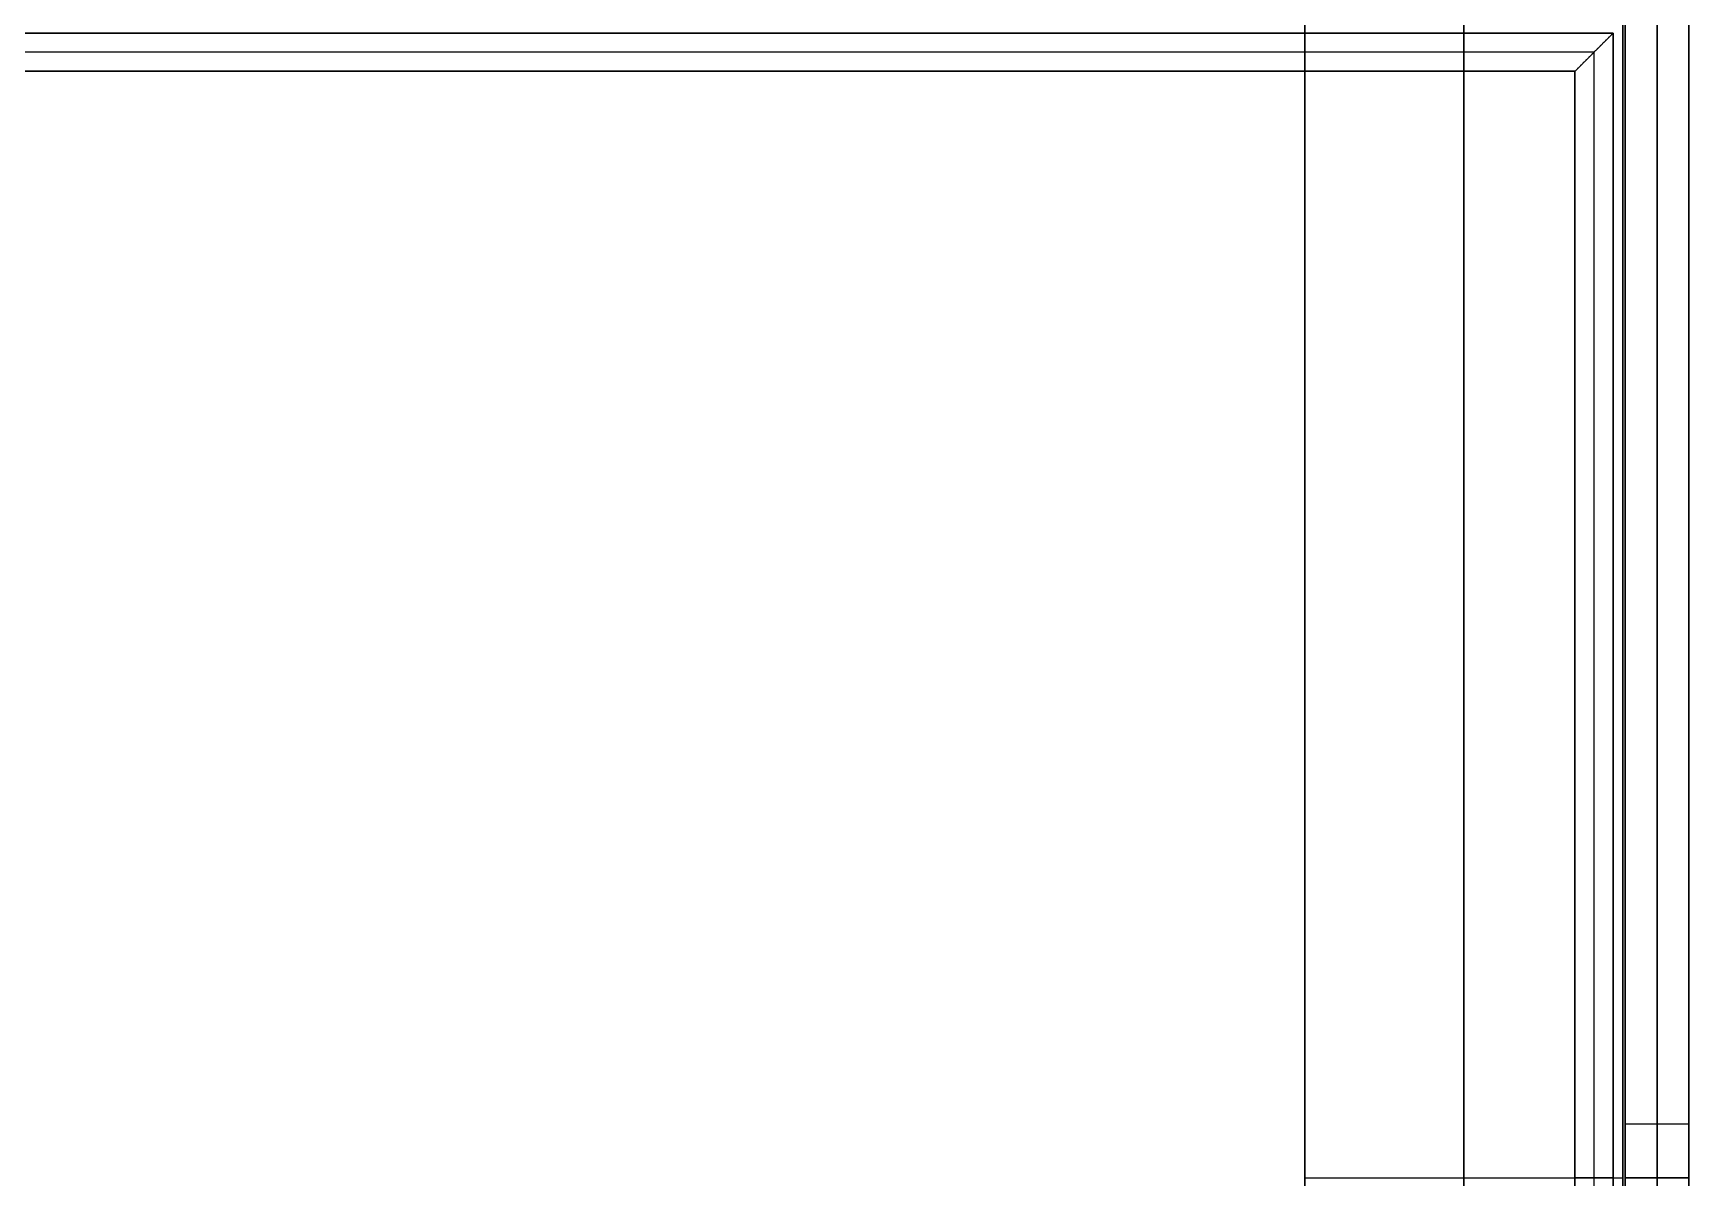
# Model space of a CAD drawing. Header units: millimetres. Extents: x -41 to 531, y -370 to 212.
# Drawn here: x 270.3 to 530.7, y -79 to 101 of the extents above; entities that cross this region are included whole.
import ezdxf

# ---------------------------------------------------------------- set-up
doc = ezdxf.new("R2010")
doc.units = ezdxf.units.MM
doc.header["$MEASUREMENT"] = 0
doc.layers.add('Domyślny', color=7, linetype='Continuous', true_color=0x000000)

msp = doc.modelspace()

# ---------------------------------------------------------------- linework, layer by layer
at = {"layer": 'Domyślny'}
for p, q in [((520.67, -79.02, 37.84), (520.67, 188.2, 37.84)), ((530.67, -79.02, 37.84), (530.67, 188.2, 37.84)), ((512.76, 94.99, -134.86), (512.76, 94.99, -126.86)), ((470.29, -79.02, -135.89), (520.29, -79.02, -135.89)), ((470.29, -79.02, -140.89), (520.29, -79.02, -140.89)), ((518.76, -79.02, 267.14), (512.76, -79.02, 267.14)), ((520.67, -79.02, 37.84), (520.67, -346.23, 37.84)), ((530.67, -79.02, 37.84), (530.67, -346.23, 37.84))]:
    msp.add_line(p, q, dxfattribs=at)
msp.add_lwpolyline([(518.76, 100.99), (468.76, 100.99)], dxfattribs=at)
for points in [[(520.67, 160.99, 272.14), (520.67, 40.99, 272.14), (520.67, -79.02, 272.14)], [(525.67, 160.99, 272.14), (525.67, 40.99, 272.14), (525.67, -79.02, 272.14)], [(530.67, 160.99, 272.14), (530.67, 40.99, 272.14), (530.67, -79.02, 272.14)], [(520.67, -79.02, -196.46), (520.67, 37.65, -196.46), (520.67, 154.31, -196.46)], [(525.67, -79.02, -196.46), (525.67, 37.65, -196.46), (525.67, 154.31, -196.46)], [(530.67, -79.02, -196.46), (530.67, 37.65, -196.46), (530.67, 154.31, -196.46)], [(470.29, -282.1, -135.89), (470.29, -79.02, -135.89), (470.29, 124.07, -135.89)], [(470.29, -281.79, -138.39), (470.29, -79.02, -138.39), (470.29, 123.76, -138.39)], [(470.29, 123.44, -140.89), (470.29, -79.02, -140.89), (470.29, -281.48, -140.89)], [(495.29, 124.07, -135.89), (495.29, -79.02, -135.89), (495.29, -282.1, -135.89)], [(495.29, -281.48, -140.89), (495.29, -79.02, -140.89), (495.29, 123.44, -140.89)], [(520.29, -282.1, -135.89), (520.29, -79.02, -135.89), (520.29, 124.07, -135.89)], [(520.29, -281.79, -138.39), (520.29, -79.02, -138.39), (520.29, 123.76, -138.39)], [(520.29, 123.44, -140.89), (520.29, -79.02, -140.89), (520.29, -281.48, -140.89)], [(-28.18, 100.99, 267.14), (245.29, 100.99, 267.14), (518.76, 100.99, 267.14)], [(518.76, 100.99, -134.86), (245.29, 100.99, -134.86), (-28.18, 100.99, -134.86)], [(518.76, 100.99, 37.14), (245.29, 100.99, 37.14), (-28.18, 100.99, 37.14)], [(512.76, 94.99, 267.14), (515.76, 97.99, 267.14), (518.76, 100.99, 267.14)], [(518.76, 100.99, -134.86), (515.76, 97.99, -134.86), (512.76, 94.99, -134.86)], [(512.76, 94.99, 37.14), (515.76, 97.99, 37.14), (518.76, 100.99, 37.14)], [(512.76, 94.99, 267.14), (515.76, 97.99, 267.14), (518.76, 100.99, 267.14)], [(518.76, 100.99, -134.86), (515.76, 97.99, -134.86), (512.76, 94.99, -134.86)], [(512.76, 94.99, 37.14), (515.76, 97.99, 37.14), (518.76, 100.99, 37.14)], [(518.76, 100.99, 267.14), (518.76, 100.99, 66.14), (518.76, 100.99, -134.86)], [(518.76, 100.99, 267.14), (518.76, -79.02, 267.14), (518.76, -259.02, 267.14)], [(518.76, -259.02, -134.86), (518.76, -79.02, -134.86), (518.76, 100.99, -134.86)], [(518.76, -259.02, 37.14), (518.76, -79.02, 37.14), (518.76, 100.99, 37.14)], [(518.76, 100.99, 267.14), (518.76, 100.99, 66.14), (518.76, 100.99, -134.86)], [(515.76, 97.99, 267.14), (245.29, 97.99, 267.14), (-25.18, 97.99, 267.14)], [(515.76, 97.99, 267.14), (515.76, 97.99, 66.14), (515.76, 97.99, -134.86)], [(515.76, -256.02, 267.14), (515.76, -79.02, 267.14), (515.76, 97.99, 267.14)], [(515.76, 97.99, 267.14), (515.76, 97.99, 66.14), (515.76, 97.99, -134.86)], [(512.76, 94.99, -126.86), (245.29, 94.99, -126.86), (-22.18, 94.99, -126.86)], [(512.76, 94.99, -134.86), (245.29, 94.99, -134.86), (-22.18, 94.99, -134.86)], [(-22.18, 94.99, -130.86), (245.29, 94.99, -130.86), (512.76, 94.99, -130.86)], [(-22.18, 94.99, 267.14), (245.29, 94.99, 267.14), (512.76, 94.99, 267.14)], [(512.76, 94.99, -134.86), (245.29, 94.99, -134.86), (-22.18, 94.99, -134.86)], [(512.76, 94.99, 37.14), (245.29, 94.99, 37.14), (-22.18, 94.99, 37.14)], [(512.76, -253.02, -126.86), (512.76, -79.02, -126.86), (512.76, 94.99, -126.86)], [(512.76, -253.02, -134.86), (512.76, -79.02, -134.86), (512.76, 94.99, -134.86)], [(512.76, 94.99, -130.86), (512.76, -79.02, -130.86), (512.76, -253.02, -130.86)], [(512.76, 94.99, 267.14), (512.76, -79.02, 267.14), (512.76, -253.02, 267.14)], [(512.76, -253.02, -134.86), (512.76, -79.02, -134.86), (512.76, 94.99, -134.86)], [(512.76, 94.99, -134.86), (512.76, 94.99, 66.14), (512.76, 94.99, 267.14)], [(512.76, -253.02, 37.14), (512.76, -79.02, 37.14), (512.76, 94.99, 37.14)], [(512.76, 94.99, -134.86), (512.76, 94.99, 66.14), (512.76, 94.99, 267.14)], [(520.67, -70.52, 272.14), (525.67, -70.52, 272.14), (530.67, -70.52, 272.14)], [(470.29, -79.02, -140.89), (470.29, -79.02, -138.39), (470.29, -79.02, -135.89)], [(512.76, -79.02, 267.14), (512.76, -79.02, 66.14), (512.76, -79.02, -134.86)], [(518.76, -79.02, 267.14), (518.76, -79.02, 66.14), (518.76, -79.02, -134.86)], [(520.29, -79.02, -140.89), (520.29, -79.02, -138.39), (520.29, -79.02, -135.89)], [(520.67, -319.02, 272.14), (520.67, -199.02, 272.14), (520.67, -79.02, 272.14)], [(520.67, -79.02, 272.14), (525.67, -79.02, 272.14), (530.67, -79.02, 272.14)], [(530.67, -79.02, -196.46), (525.67, -79.02, -196.46), (520.67, -79.02, -196.46)], [(520.67, -79.02, -196.46), (520.67, -195.68, -196.46), (520.67, -312.34, -196.46)], [(525.67, -319.02, 272.14), (525.67, -199.02, 272.14), (525.67, -79.02, 272.14)], [(525.67, -79.02, -196.46), (525.67, -195.68, -196.46), (525.67, -312.34, -196.46)], [(530.67, -319.02, 272.14), (530.67, -199.02, 272.14), (530.67, -79.02, 272.14)], [(530.67, -79.02, -196.46), (530.67, -195.68, -196.46), (530.67, -312.34, -196.46)]]:
    msp.add_open_spline(points, degree=2, dxfattribs=at)
for points, knots in [([(520.67, -79.02, 272.14), (520.67, -79.02, 194.04), (520.67, -79.02, 115.94), (520.67, -79.02, -40.26), (520.67, -79.02, -118.36), (520.67, -79.02, -196.46)], [4.685961, 4.685961, 4.685961, 4.685961, 238.984005, 238.984005, 473.282049, 473.282049, 473.282049, 473.282049]), ([(530.67, -79.02, 272.14), (530.67, -79.02, 194.04), (530.67, -79.02, 115.94), (530.67, -79.02, -40.26), (530.67, -79.02, -118.36), (530.67, -79.02, -196.46)], [4.685961, 4.685961, 4.685961, 4.685961, 238.984033, 238.984033, 473.282049, 473.282049, 473.282049, 473.282049])]:
    msp.add_open_spline(points, degree=3, knots=knots, dxfattribs=at)

doc.saveas('drawing.dxf')
